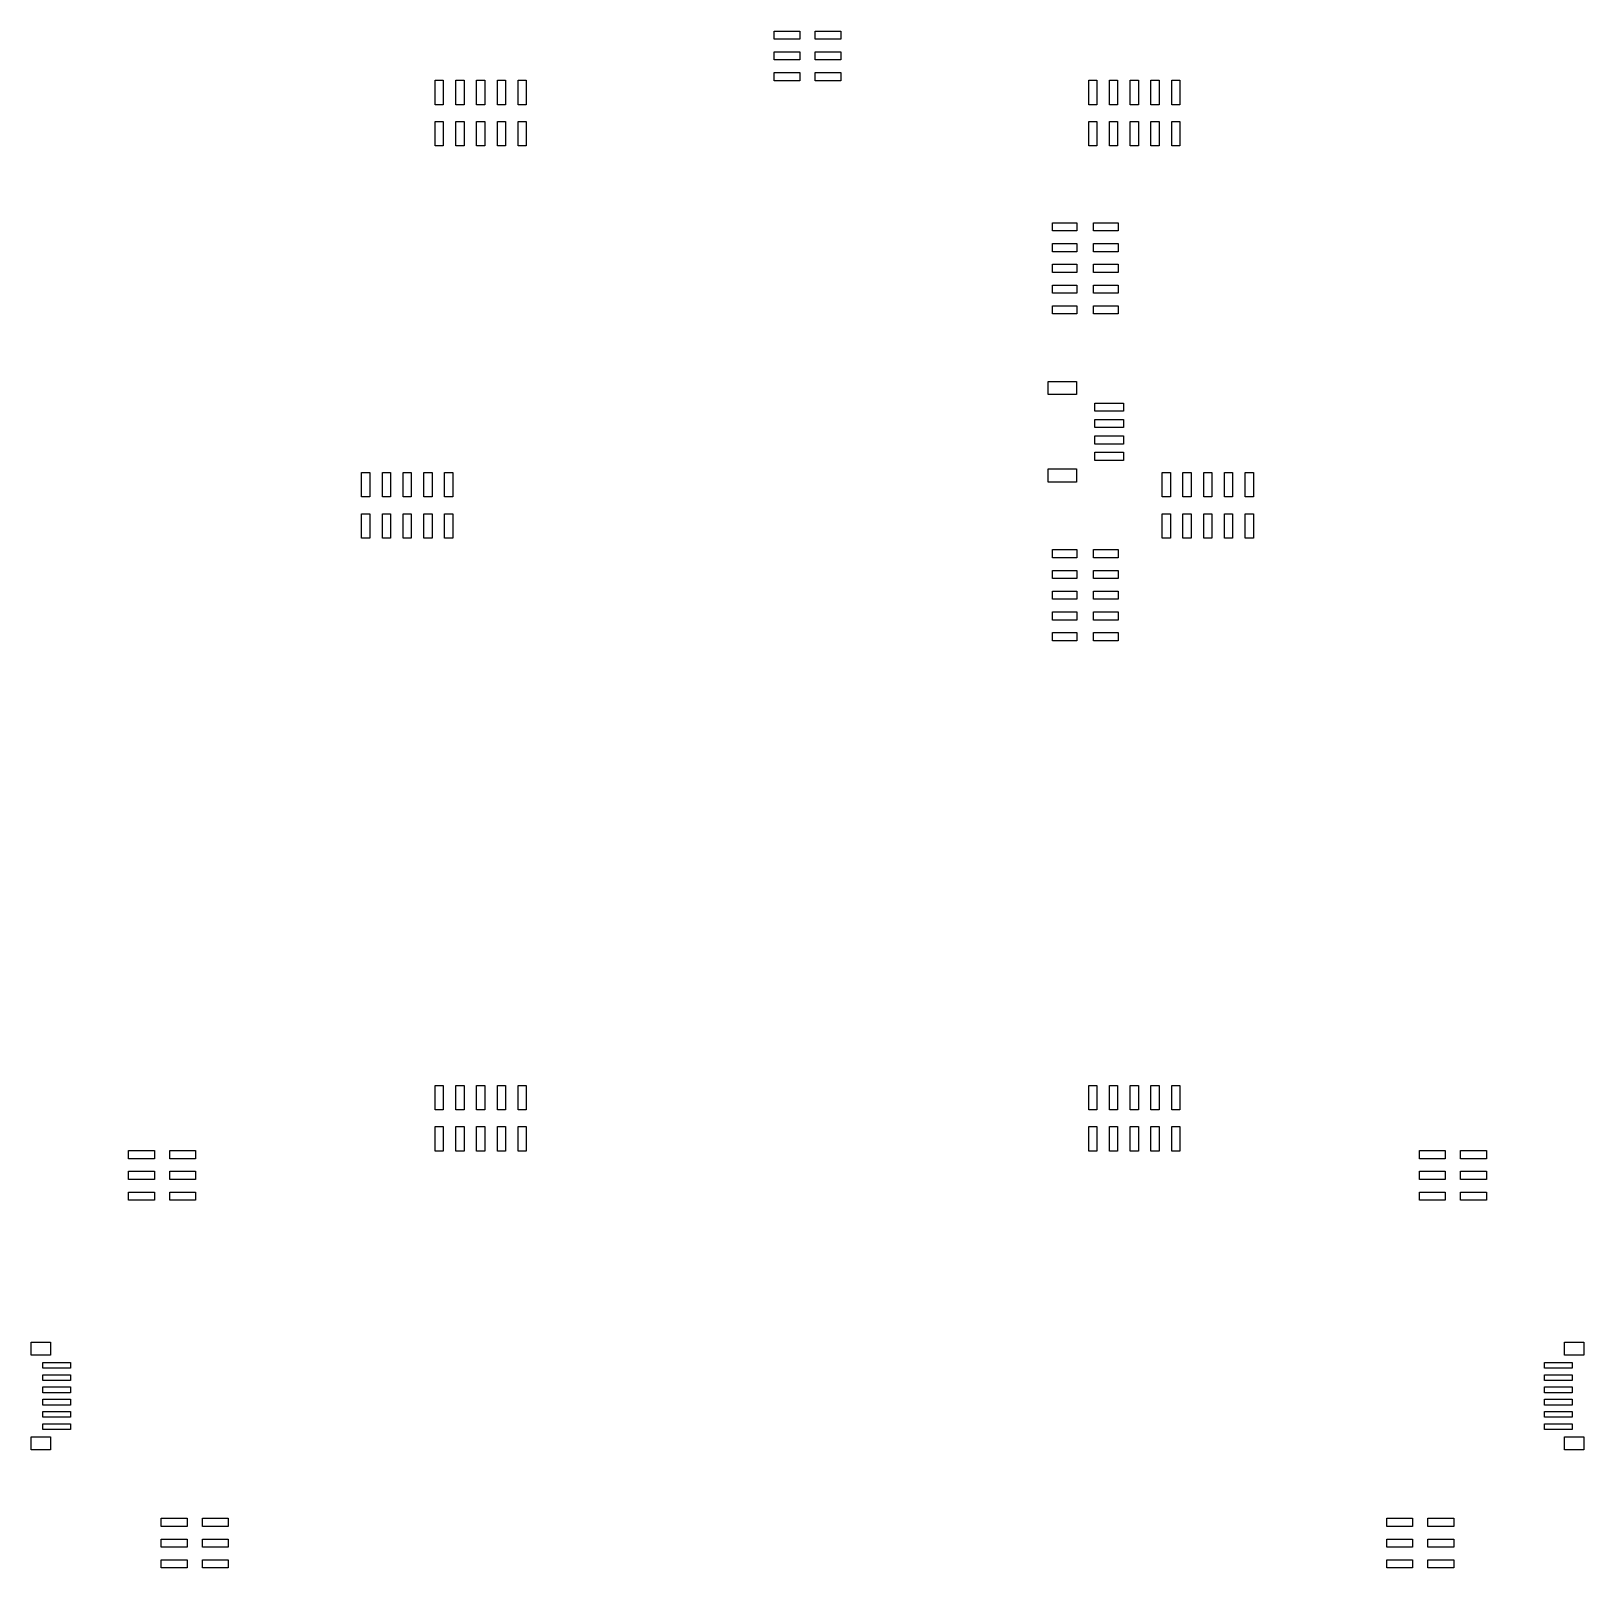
# Model space of a CAD drawing. Extents: x -3.74 to 3.74, y 0.27 to 7.68.
import ezdxf

# ---------------------------------------------------------------- set-up
doc = ezdxf.new("R2010")
doc.units = 0
doc.header["$MEASUREMENT"] = 0
doc.layers.add('BLACK', color=7, linetype='CONTINUOUS')

msp = doc.modelspace()

# ---------------------------------------------------------------- linework, layer by layer
at = {"layer": 'BLACK', "linetype": 'CONTINUOUS'}
for p, q in [((-0.161417, 7.63937), (-0.161417, 7.67874)), ((-0.161417, 7.67874), (-0.037402, 7.67874)), ((-0.037402, 7.63937), (-0.161417, 7.63937)), ((-0.037402, 7.67874), (-0.037402, 7.63937)), ((0.037402, 7.63937), (0.037402, 7.67874)), ((0.037402, 7.67874), (0.161417, 7.67874)), ((0.161417, 7.63937), (0.037402, 7.63937)), ((0.161417, 7.67874), (0.161417, 7.63937)), ((-0.161417, 7.53937), (-0.161417, 7.57874)), ((-0.161417, 7.57874), (-0.037402, 7.57874)), ((-0.037402, 7.57874), (-0.037402, 7.53937)), ((0.037402, 7.53937), (0.037402, 7.57874)), ((0.037402, 7.57874), (0.161417, 7.57874)), ((0.161417, 7.57874), (0.161417, 7.53937)), ((-0.037402, 7.53937), (-0.161417, 7.53937)), ((0.161417, 7.53937), (0.037402, 7.53937)), ((-1.79449, 7.32362), (-1.79449, 7.44173)), ((-1.79449, 7.44173), (-1.75512, 7.44173)), ((-1.75512, 7.44173), (-1.75512, 7.32362)), ((-1.69449, 7.32362), (-1.69449, 7.44173)), ((-1.69449, 7.44173), (-1.65512, 7.44173)), ((-1.65512, 7.44173), (-1.65512, 7.32362)), ((-1.59449, 7.32362), (-1.59449, 7.44173)), ((-1.59449, 7.44173), (-1.55512, 7.44173)), ((-1.55512, 7.44173), (-1.55512, 7.32362)), ((-1.49449, 7.32362), (-1.49449, 7.44173)), ((-1.49449, 7.44173), (-1.45512, 7.44173)), ((-1.45512, 7.44173), (-1.45512, 7.32362)), ((-1.39449, 7.32362), (-1.39449, 7.44173)), ((-1.39449, 7.44173), (-1.35512, 7.44173)), ((-1.35512, 7.44173), (-1.35512, 7.32362)), ((-0.161417, 7.43937), (-0.161417, 7.47874)), ((-0.161417, 7.47874), (-0.037402, 7.47874)), ((-0.037402, 7.43937), (-0.161417, 7.43937)), ((-0.037402, 7.47874), (-0.037402, 7.43937)), ((0.037402, 7.43937), (0.037402, 7.47874)), ((0.037402, 7.47874), (0.161417, 7.47874)), ((0.161417, 7.43937), (0.037402, 7.43937)), ((0.161417, 7.47874), (0.161417, 7.43937)), ((1.35512, 7.32362), (1.35512, 7.44173)), ((1.35512, 7.44173), (1.39449, 7.44173)), ((1.39449, 7.44173), (1.39449, 7.32362)), ((1.45512, 7.32362), (1.45512, 7.44173)), ((1.45512, 7.44173), (1.49449, 7.44173)), ((1.49449, 7.44173), (1.49449, 7.32362)), ((1.55512, 7.32362), (1.55512, 7.44173)), ((1.55512, 7.44173), (1.59449, 7.44173)), ((1.59449, 7.44173), (1.59449, 7.32362)), ((1.65512, 7.32362), (1.65512, 7.44173)), ((1.65512, 7.44173), (1.69449, 7.44173)), ((1.69449, 7.44173), (1.69449, 7.32362)), ((1.75512, 7.32362), (1.75512, 7.44173)), ((1.75512, 7.44173), (1.79449, 7.44173)), ((1.79449, 7.44173), (1.79449, 7.32362)), ((-1.75512, 7.32362), (-1.79449, 7.32362)), ((-1.65512, 7.32362), (-1.69449, 7.32362)), ((-1.55512, 7.32362), (-1.59449, 7.32362)), ((-1.45512, 7.32362), (-1.49449, 7.32362)), ((-1.35512, 7.32362), (-1.39449, 7.32362)), ((1.39449, 7.32362), (1.35512, 7.32362)), ((1.49449, 7.32362), (1.45512, 7.32362)), ((1.59449, 7.32362), (1.55512, 7.32362)), ((1.69449, 7.32362), (1.65512, 7.32362)), ((1.79449, 7.32362), (1.75512, 7.32362)), ((-1.79449, 7.1252), (-1.79449, 7.24331)), ((-1.79449, 7.24331), (-1.75512, 7.24331)), ((-1.75512, 7.24331), (-1.75512, 7.1252)), ((-1.69449, 7.1252), (-1.69449, 7.24331)), ((-1.69449, 7.24331), (-1.65512, 7.24331)), ((-1.65512, 7.24331), (-1.65512, 7.1252)), ((-1.59449, 7.1252), (-1.59449, 7.24331)), ((-1.59449, 7.24331), (-1.55512, 7.24331)), ((-1.55512, 7.24331), (-1.55512, 7.1252)), ((-1.49449, 7.1252), (-1.49449, 7.24331)), ((-1.49449, 7.24331), (-1.45512, 7.24331)), ((-1.45512, 7.24331), (-1.45512, 7.1252)), ((-1.39449, 7.1252), (-1.39449, 7.24331)), ((-1.39449, 7.24331), (-1.35512, 7.24331)), ((-1.35512, 7.24331), (-1.35512, 7.1252)), ((1.35512, 7.1252), (1.35512, 7.24331)), ((1.35512, 7.24331), (1.39449, 7.24331)), ((1.39449, 7.24331), (1.39449, 7.1252)), ((1.45512, 7.1252), (1.45512, 7.24331)), ((1.45512, 7.24331), (1.49449, 7.24331)), ((1.49449, 7.24331), (1.49449, 7.1252)), ((1.55512, 7.1252), (1.55512, 7.24331)), ((1.55512, 7.24331), (1.59449, 7.24331)), ((1.59449, 7.24331), (1.59449, 7.1252)), ((1.65512, 7.1252), (1.65512, 7.24331)), ((1.65512, 7.24331), (1.69449, 7.24331)), ((1.69449, 7.24331), (1.69449, 7.1252)), ((1.75512, 7.1252), (1.75512, 7.24331)), ((1.75512, 7.24331), (1.79449, 7.24331)), ((1.79449, 7.24331), (1.79449, 7.1252)), ((-1.75512, 7.1252), (-1.79449, 7.1252)), ((-1.65512, 7.1252), (-1.69449, 7.1252)), ((-1.55512, 7.1252), (-1.59449, 7.1252)), ((-1.45512, 7.1252), (-1.49449, 7.1252)), ((-1.35512, 7.1252), (-1.39449, 7.1252)), ((1.39449, 7.1252), (1.35512, 7.1252)), ((1.49449, 7.1252), (1.45512, 7.1252)), ((1.59449, 7.1252), (1.55512, 7.1252)), ((1.69449, 7.1252), (1.65512, 7.1252)), ((1.79449, 7.1252), (1.75512, 7.1252)), ((1.18031, 6.71575), (1.18031, 6.75512)), ((1.18031, 6.75512), (1.29843, 6.75512)), ((1.29843, 6.75512), (1.29843, 6.71575)), ((1.37874, 6.71575), (1.37874, 6.75512)), ((1.37874, 6.75512), (1.49685, 6.75512)), ((1.49685, 6.75512), (1.49685, 6.71575)), ((1.29843, 6.71575), (1.18031, 6.71575)), ((1.49685, 6.71575), (1.37874, 6.71575)), ((1.18031, 6.61575), (1.18031, 6.65512)), ((1.18031, 6.65512), (1.29843, 6.65512)), ((1.29843, 6.61575), (1.18031, 6.61575)), ((1.29843, 6.65512), (1.29843, 6.61575)), ((1.37874, 6.61575), (1.37874, 6.65512)), ((1.37874, 6.65512), (1.49685, 6.65512)), ((1.49685, 6.61575), (1.37874, 6.61575)), ((1.49685, 6.65512), (1.49685, 6.61575)), ((1.18031, 6.51575), (1.18031, 6.55512)), ((1.18031, 6.55512), (1.29843, 6.55512)), ((1.29843, 6.51575), (1.18031, 6.51575)), ((1.29843, 6.55512), (1.29843, 6.51575)), ((1.37874, 6.51575), (1.37874, 6.55512)), ((1.37874, 6.55512), (1.49685, 6.55512)), ((1.49685, 6.51575), (1.37874, 6.51575)), ((1.49685, 6.55512), (1.49685, 6.51575)), ((1.18031, 6.41575), (1.18031, 6.45512)), ((1.18031, 6.45512), (1.29843, 6.45512)), ((1.29843, 6.45512), (1.29843, 6.41575)), ((1.37874, 6.41575), (1.37874, 6.45512)), ((1.37874, 6.45512), (1.49685, 6.45512)), ((1.49685, 6.45512), (1.49685, 6.41575)), ((1.29843, 6.41575), (1.18031, 6.41575)), ((1.49685, 6.41575), (1.37874, 6.41575)), ((1.18031, 6.31575), (1.18031, 6.35512)), ((1.18031, 6.35512), (1.29843, 6.35512)), ((1.29843, 6.31575), (1.18031, 6.31575)), ((1.29843, 6.35512), (1.29843, 6.31575)), ((1.37874, 6.31575), (1.37874, 6.35512)), ((1.37874, 6.35512), (1.49685, 6.35512)), ((1.49685, 6.31575), (1.37874, 6.31575)), ((1.49685, 6.35512), (1.49685, 6.31575)), ((1.15914, 5.92716), (1.15914, 5.99016)), ((1.15914, 5.99016), (1.29714, 5.99016)), ((1.29714, 5.99016), (1.29714, 5.92716)), ((1.29714, 5.92716), (1.15914, 5.92716)), ((1.38552, 5.84664), (1.38552, 5.88564)), ((1.38552, 5.88564), (1.52352, 5.88564)), ((1.52352, 5.84664), (1.38552, 5.84664)), ((1.52352, 5.88564), (1.52352, 5.84664)), ((1.38552, 5.7679), (1.38552, 5.8069)), ((1.38552, 5.8069), (1.52352, 5.8069)), ((1.52352, 5.7679), (1.38552, 5.7679)), ((1.52352, 5.8069), (1.52352, 5.7679)), ((1.38552, 5.68916), (1.38552, 5.72816)), ((1.38552, 5.72816), (1.52352, 5.72816)), ((1.52352, 5.68916), (1.38552, 5.68916)), ((1.52352, 5.72816), (1.52352, 5.68916)), ((1.38552, 5.61042), (1.38552, 5.64942)), ((1.38552, 5.64942), (1.52352, 5.64942)), ((1.52352, 5.64942), (1.52352, 5.61042)), ((-2.14882, 5.43386), (-2.14882, 5.55197)), ((-2.14882, 5.55197), (-2.10945, 5.55197)), ((-2.10945, 5.55197), (-2.10945, 5.43386)), ((-2.04882, 5.43386), (-2.04882, 5.55197)), ((-2.04882, 5.55197), (-2.00945, 5.55197)), ((-2.00945, 5.55197), (-2.00945, 5.43386)), ((-1.94882, 5.43386), (-1.94882, 5.55197)), ((-1.94882, 5.55197), (-1.90945, 5.55197)), ((-1.90945, 5.55197), (-1.90945, 5.43386)), ((-1.84882, 5.43386), (-1.84882, 5.55197)), ((-1.84882, 5.55197), (-1.80945, 5.55197)), ((-1.80945, 5.55197), (-1.80945, 5.43386)), ((-1.74882, 5.43386), (-1.74882, 5.55197)), ((-1.74882, 5.55197), (-1.70945, 5.55197)), ((-1.70945, 5.55197), (-1.70945, 5.43386)), ((1.15914, 5.5059), (1.15914, 5.5689)), ((1.15914, 5.5689), (1.29714, 5.5689)), ((1.29714, 5.5689), (1.29714, 5.5059)), ((1.52352, 5.61042), (1.38552, 5.61042)), ((1.70945, 5.43386), (1.70945, 5.55197)), ((1.70945, 5.55197), (1.74882, 5.55197)), ((1.74882, 5.55197), (1.74882, 5.43386)), ((1.80945, 5.43386), (1.80945, 5.55197)), ((1.80945, 5.55197), (1.84882, 5.55197)), ((1.84882, 5.55197), (1.84882, 5.43386)), ((1.90945, 5.43386), (1.90945, 5.55197)), ((1.90945, 5.55197), (1.94882, 5.55197)), ((1.94882, 5.55197), (1.94882, 5.43386)), ((2.00945, 5.43386), (2.00945, 5.55197)), ((2.00945, 5.55197), (2.04882, 5.55197)), ((2.04882, 5.55197), (2.04882, 5.43386)), ((2.10945, 5.43386), (2.10945, 5.55197)), ((2.10945, 5.55197), (2.14882, 5.55197)), ((2.14882, 5.55197), (2.14882, 5.43386)), ((1.29714, 5.5059), (1.15914, 5.5059)), ((-2.10945, 5.43386), (-2.14882, 5.43386)), ((-2.00945, 5.43386), (-2.04882, 5.43386)), ((-1.90945, 5.43386), (-1.94882, 5.43386)), ((-1.80945, 5.43386), (-1.84882, 5.43386)), ((-1.70945, 5.43386), (-1.74882, 5.43386)), ((1.74882, 5.43386), (1.70945, 5.43386)), ((1.84882, 5.43386), (1.80945, 5.43386)), ((1.94882, 5.43386), (1.90945, 5.43386)), ((2.04882, 5.43386), (2.00945, 5.43386)), ((2.14882, 5.43386), (2.10945, 5.43386)), ((-2.14882, 5.23543), (-2.14882, 5.35354)), ((-2.14882, 5.35354), (-2.10945, 5.35354)), ((-2.10945, 5.35354), (-2.10945, 5.23543)), ((-2.04882, 5.23543), (-2.04882, 5.35354)), ((-2.04882, 5.35354), (-2.00945, 5.35354)), ((-2.00945, 5.35354), (-2.00945, 5.23543)), ((-1.94882, 5.23543), (-1.94882, 5.35354)), ((-1.94882, 5.35354), (-1.90945, 5.35354)), ((-1.90945, 5.35354), (-1.90945, 5.23543)), ((-1.84882, 5.23543), (-1.84882, 5.35354)), ((-1.84882, 5.35354), (-1.80945, 5.35354)), ((-1.80945, 5.35354), (-1.80945, 5.23543)), ((-1.74882, 5.23543), (-1.74882, 5.35354)), ((-1.74882, 5.35354), (-1.70945, 5.35354)), ((-1.70945, 5.35354), (-1.70945, 5.23543)), ((1.70945, 5.23543), (1.70945, 5.35354)), ((1.70945, 5.35354), (1.74882, 5.35354)), ((1.74882, 5.35354), (1.74882, 5.23543)), ((1.80945, 5.23543), (1.80945, 5.35354)), ((1.80945, 5.35354), (1.84882, 5.35354)), ((1.84882, 5.35354), (1.84882, 5.23543)), ((1.90945, 5.23543), (1.90945, 5.35354)), ((1.90945, 5.35354), (1.94882, 5.35354)), ((1.94882, 5.35354), (1.94882, 5.23543)), ((2.00945, 5.23543), (2.00945, 5.35354)), ((2.00945, 5.35354), (2.04882, 5.35354)), ((2.04882, 5.35354), (2.04882, 5.23543)), ((2.10945, 5.23543), (2.10945, 5.35354)), ((2.10945, 5.35354), (2.14882, 5.35354)), ((2.14882, 5.35354), (2.14882, 5.23543)), ((-2.10945, 5.23543), (-2.14882, 5.23543)), ((-2.00945, 5.23543), (-2.04882, 5.23543)), ((-1.90945, 5.23543), (-1.94882, 5.23543)), ((-1.80945, 5.23543), (-1.84882, 5.23543)), ((-1.70945, 5.23543), (-1.74882, 5.23543)), ((1.18031, 5.14094), (1.18031, 5.18031)), ((1.18031, 5.18031), (1.29843, 5.18031)), ((1.29843, 5.18031), (1.29843, 5.14094)), ((1.37874, 5.14094), (1.37874, 5.18031)), ((1.37874, 5.18031), (1.49685, 5.18031)), ((1.49685, 5.18031), (1.49685, 5.14094)), ((1.74882, 5.23543), (1.70945, 5.23543)), ((1.84882, 5.23543), (1.80945, 5.23543)), ((1.94882, 5.23543), (1.90945, 5.23543)), ((2.04882, 5.23543), (2.00945, 5.23543)), ((2.14882, 5.23543), (2.10945, 5.23543)), ((1.29843, 5.14094), (1.18031, 5.14094)), ((1.49685, 5.14094), (1.37874, 5.14094)), ((1.18031, 5.04094), (1.18031, 5.08031)), ((1.18031, 5.08031), (1.29843, 5.08031)), ((1.29843, 5.04094), (1.18031, 5.04094)), ((1.29843, 5.08031), (1.29843, 5.04094)), ((1.37874, 5.04094), (1.37874, 5.08031)), ((1.37874, 5.08031), (1.49685, 5.08031)), ((1.49685, 5.04094), (1.37874, 5.04094)), ((1.49685, 5.08031), (1.49685, 5.04094)), ((1.18031, 4.94094), (1.18031, 4.98031)), ((1.18031, 4.98031), (1.29843, 4.98031)), ((1.29843, 4.94094), (1.18031, 4.94094)), ((1.29843, 4.98031), (1.29843, 4.94094)), ((1.37874, 4.94094), (1.37874, 4.98031)), ((1.37874, 4.98031), (1.49685, 4.98031)), ((1.49685, 4.94094), (1.37874, 4.94094)), ((1.49685, 4.98031), (1.49685, 4.94094)), ((1.18031, 4.84094), (1.18031, 4.88031)), ((1.18031, 4.88031), (1.29843, 4.88031)), ((1.29843, 4.88031), (1.29843, 4.84094)), ((1.37874, 4.84094), (1.37874, 4.88031)), ((1.37874, 4.88031), (1.49685, 4.88031)), ((1.49685, 4.88031), (1.49685, 4.84094)), ((1.29843, 4.84094), (1.18031, 4.84094)), ((1.49685, 4.84094), (1.37874, 4.84094)), ((1.18031, 4.74094), (1.18031, 4.78031)), ((1.18031, 4.78031), (1.29843, 4.78031)), ((1.29843, 4.74094), (1.18031, 4.74094)), ((1.29843, 4.78031), (1.29843, 4.74094)), ((1.37874, 4.74094), (1.37874, 4.78031)), ((1.37874, 4.78031), (1.49685, 4.78031)), ((1.49685, 4.74094), (1.37874, 4.74094)), ((1.49685, 4.78031), (1.49685, 4.74094)), ((-1.79449, 2.4811), (-1.79449, 2.59921)), ((-1.79449, 2.59921), (-1.75512, 2.59921)), ((-1.75512, 2.59921), (-1.75512, 2.4811)), ((-1.69449, 2.4811), (-1.69449, 2.59921)), ((-1.69449, 2.59921), (-1.65512, 2.59921)), ((-1.65512, 2.59921), (-1.65512, 2.4811)), ((-1.59449, 2.4811), (-1.59449, 2.59921)), ((-1.59449, 2.59921), (-1.55512, 2.59921)), ((-1.55512, 2.59921), (-1.55512, 2.4811)), ((-1.49449, 2.4811), (-1.49449, 2.59921)), ((-1.49449, 2.59921), (-1.45512, 2.59921)), ((-1.45512, 2.59921), (-1.45512, 2.4811)), ((-1.39449, 2.4811), (-1.39449, 2.59921)), ((-1.39449, 2.59921), (-1.35512, 2.59921)), ((-1.35512, 2.59921), (-1.35512, 2.4811)), ((1.35512, 2.4811), (1.35512, 2.59921)), ((1.35512, 2.59921), (1.39449, 2.59921)), ((1.39449, 2.59921), (1.39449, 2.4811)), ((1.45512, 2.4811), (1.45512, 2.59921)), ((1.45512, 2.59921), (1.49449, 2.59921)), ((1.49449, 2.59921), (1.49449, 2.4811)), ((1.55512, 2.4811), (1.55512, 2.59921)), ((1.55512, 2.59921), (1.59449, 2.59921)), ((1.59449, 2.59921), (1.59449, 2.4811)), ((1.65512, 2.4811), (1.65512, 2.59921)), ((1.65512, 2.59921), (1.69449, 2.59921)), ((1.69449, 2.59921), (1.69449, 2.4811)), ((1.75512, 2.4811), (1.75512, 2.59921)), ((1.75512, 2.59921), (1.79449, 2.59921)), ((1.79449, 2.59921), (1.79449, 2.4811)), ((-1.75512, 2.4811), (-1.79449, 2.4811)), ((-1.65512, 2.4811), (-1.69449, 2.4811)), ((-1.55512, 2.4811), (-1.59449, 2.4811)), ((-1.45512, 2.4811), (-1.49449, 2.4811)), ((-1.35512, 2.4811), (-1.39449, 2.4811)), ((1.39449, 2.4811), (1.35512, 2.4811)), ((1.49449, 2.4811), (1.45512, 2.4811)), ((1.59449, 2.4811), (1.55512, 2.4811)), ((1.69449, 2.4811), (1.65512, 2.4811)), ((1.79449, 2.4811), (1.75512, 2.4811)), ((-1.79449, 2.28268), (-1.79449, 2.40079)), ((-1.79449, 2.40079), (-1.75512, 2.40079)), ((-1.75512, 2.40079), (-1.75512, 2.28268)), ((-1.69449, 2.28268), (-1.69449, 2.40079)), ((-1.69449, 2.40079), (-1.65512, 2.40079)), ((-1.65512, 2.40079), (-1.65512, 2.28268)), ((-1.59449, 2.28268), (-1.59449, 2.40079)), ((-1.59449, 2.40079), (-1.55512, 2.40079)), ((-1.55512, 2.40079), (-1.55512, 2.28268)), ((-1.49449, 2.28268), (-1.49449, 2.40079)), ((-1.49449, 2.40079), (-1.45512, 2.40079)), ((-1.45512, 2.40079), (-1.45512, 2.28268)), ((-1.39449, 2.28268), (-1.39449, 2.40079)), ((-1.39449, 2.40079), (-1.35512, 2.40079)), ((-1.35512, 2.40079), (-1.35512, 2.28268)), ((1.35512, 2.28268), (1.35512, 2.40079)), ((1.35512, 2.40079), (1.39449, 2.40079)), ((1.39449, 2.40079), (1.39449, 2.28268)), ((1.45512, 2.28268), (1.45512, 2.40079)), ((1.45512, 2.40079), (1.49449, 2.40079)), ((1.49449, 2.40079), (1.49449, 2.28268)), ((1.55512, 2.28268), (1.55512, 2.40079)), ((1.55512, 2.40079), (1.59449, 2.40079)), ((1.59449, 2.40079), (1.59449, 2.28268)), ((1.65512, 2.28268), (1.65512, 2.40079)), ((1.65512, 2.40079), (1.69449, 2.40079)), ((1.69449, 2.40079), (1.69449, 2.28268)), ((1.75512, 2.28268), (1.75512, 2.40079)), ((1.75512, 2.40079), (1.79449, 2.40079)), ((1.79449, 2.40079), (1.79449, 2.28268)), ((-3.27165, 2.24567), (-3.27165, 2.28504)), ((-3.27165, 2.28504), (-3.14764, 2.28504)), ((-3.14764, 2.24567), (-3.27165, 2.24567)), ((-3.14764, 2.28504), (-3.14764, 2.24567)), ((-3.07283, 2.24567), (-3.07283, 2.28504)), ((-3.07283, 2.28504), (-2.94882, 2.28504)), ((-2.94882, 2.24567), (-3.07283, 2.24567)), ((-2.94882, 2.28504), (-2.94882, 2.24567)), ((-1.75512, 2.28268), (-1.79449, 2.28268)), ((-1.65512, 2.28268), (-1.69449, 2.28268)), ((-1.55512, 2.28268), (-1.59449, 2.28268)), ((-1.45512, 2.28268), (-1.49449, 2.28268)), ((-1.35512, 2.28268), (-1.39449, 2.28268)), ((1.39449, 2.28268), (1.35512, 2.28268)), ((1.49449, 2.28268), (1.45512, 2.28268)), ((1.59449, 2.28268), (1.55512, 2.28268)), ((1.69449, 2.28268), (1.65512, 2.28268)), ((1.79449, 2.28268), (1.75512, 2.28268)), ((2.94882, 2.24567), (2.94882, 2.28504)), ((2.94882, 2.28504), (3.07283, 2.28504)), ((3.07283, 2.24567), (2.94882, 2.24567)), ((3.07283, 2.28504), (3.07283, 2.24567)), ((3.14764, 2.24567), (3.14764, 2.28504)), ((3.14764, 2.28504), (3.27165, 2.28504)), ((3.27165, 2.24567), (3.14764, 2.24567)), ((3.27165, 2.28504), (3.27165, 2.24567)), ((-3.27165, 2.14567), (-3.27165, 2.18504)), ((-3.27165, 2.18504), (-3.14764, 2.18504)), ((-3.14764, 2.18504), (-3.14764, 2.14567)), ((-3.07283, 2.14567), (-3.07283, 2.18504)), ((-3.07283, 2.18504), (-2.94882, 2.18504)), ((-2.94882, 2.18504), (-2.94882, 2.14567)), ((2.94882, 2.14567), (2.94882, 2.18504)), ((2.94882, 2.18504), (3.07283, 2.18504)), ((3.07283, 2.18504), (3.07283, 2.14567)), ((3.14764, 2.14567), (3.14764, 2.18504)), ((3.14764, 2.18504), (3.27165, 2.18504)), ((3.27165, 2.18504), (3.27165, 2.14567)), ((-3.14764, 2.14567), (-3.27165, 2.14567)), ((-2.94882, 2.14567), (-3.07283, 2.14567)), ((3.07283, 2.14567), (2.94882, 2.14567)), ((3.27165, 2.14567), (3.14764, 2.14567)), ((-3.27165, 2.04567), (-3.27165, 2.08504)), ((-3.27165, 2.08504), (-3.14764, 2.08504)), ((-3.14764, 2.04567), (-3.27165, 2.04567)), ((-3.14764, 2.08504), (-3.14764, 2.04567)), ((-3.07283, 2.04567), (-3.07283, 2.08504)), ((-3.07283, 2.08504), (-2.94882, 2.08504)), ((-2.94882, 2.04567), (-3.07283, 2.04567)), ((-2.94882, 2.08504), (-2.94882, 2.04567)), ((2.94882, 2.04567), (2.94882, 2.08504)), ((2.94882, 2.08504), (3.07283, 2.08504)), ((3.07283, 2.04567), (2.94882, 2.04567)), ((3.07283, 2.08504), (3.07283, 2.04567)), ((3.14764, 2.04567), (3.14764, 2.08504)), ((3.14764, 2.08504), (3.27165, 2.08504)), ((3.27165, 2.04567), (3.14764, 2.04567)), ((3.27165, 2.08504), (3.27165, 2.04567)), ((-3.74202, 1.29921), (-3.74202, 1.36221)), ((-3.74202, 1.36221), (-3.64802, 1.36221)), ((-3.64802, 1.36221), (-3.64802, 1.29921)), ((3.64802, 1.29921), (3.64802, 1.36221)), ((3.64802, 1.36221), (3.74202, 1.36221)), ((3.74202, 1.36221), (3.74202, 1.29921)), ((-3.64802, 1.29921), (-3.74202, 1.29921)), ((3.74202, 1.29921), (3.64802, 1.29921)), ((-3.68525, 1.236), (-3.68525, 1.264)), ((-3.68525, 1.264), (-3.55125, 1.264)), ((-3.55125, 1.236), (-3.68525, 1.236)), ((-3.68525, 1.17694), (-3.68525, 1.20494)), ((-3.68525, 1.20494), (-3.55125, 1.20494)), ((-3.55125, 1.264), (-3.55125, 1.236)), ((-3.55125, 1.20494), (-3.55125, 1.17694)), ((3.55125, 1.236), (3.55125, 1.264)), ((3.55125, 1.264), (3.68525, 1.264)), ((3.68525, 1.236), (3.55125, 1.236)), ((3.55125, 1.17694), (3.55125, 1.20494)), ((3.55125, 1.20494), (3.68525, 1.20494)), ((3.68525, 1.264), (3.68525, 1.236)), ((3.68525, 1.20494), (3.68525, 1.17694)), ((-3.55125, 1.17694), (-3.68525, 1.17694)), ((-3.68525, 1.11789), (-3.68525, 1.14589)), ((-3.68525, 1.14589), (-3.55125, 1.14589)), ((-3.55125, 1.14589), (-3.55125, 1.11789)), ((3.68525, 1.17694), (3.55125, 1.17694)), ((3.55125, 1.11789), (3.55125, 1.14589)), ((3.55125, 1.14589), (3.68525, 1.14589)), ((3.68525, 1.14589), (3.68525, 1.11789)), ((-3.55125, 1.11789), (-3.68525, 1.11789)), ((-3.68525, 1.05883), (-3.68525, 1.08683)), ((-3.68525, 1.08683), (-3.55125, 1.08683)), ((-3.55125, 1.05883), (-3.68525, 1.05883)), ((-3.55125, 1.08683), (-3.55125, 1.05883)), ((3.68525, 1.11789), (3.55125, 1.11789)), ((3.55125, 1.05883), (3.55125, 1.08683)), ((3.55125, 1.08683), (3.68525, 1.08683)), ((3.68525, 1.05883), (3.55125, 1.05883)), ((3.68525, 1.08683), (3.68525, 1.05883)), ((-3.68525, 0.999779), (-3.68525, 1.02778)), ((-3.68525, 1.02778), (-3.55125, 1.02778)), ((-3.55125, 0.999779), (-3.68525, 0.999779)), ((-3.55125, 1.02778), (-3.55125, 0.999779)), ((3.55125, 0.999779), (3.55125, 1.02778)), ((3.55125, 1.02778), (3.68525, 1.02778)), ((3.68525, 0.999779), (3.55125, 0.999779)), ((3.68525, 1.02778), (3.68525, 0.999779)), ((-3.74202, 0.842516), (-3.74202, 0.905516)), ((-3.74202, 0.905516), (-3.64802, 0.905516)), ((-3.68525, 0.940724), (-3.68525, 0.968724)), ((-3.68525, 0.968724), (-3.55125, 0.968724)), ((-3.55125, 0.940724), (-3.68525, 0.940724)), ((-3.64802, 0.905516), (-3.64802, 0.842516)), ((-3.55125, 0.968724), (-3.55125, 0.940724)), ((3.55125, 0.940724), (3.55125, 0.968724)), ((3.55125, 0.968724), (3.68525, 0.968724)), ((3.68525, 0.940724), (3.55125, 0.940724)), ((3.64802, 0.842516), (3.64802, 0.905516)), ((3.64802, 0.905516), (3.74202, 0.905516)), ((3.68525, 0.968724), (3.68525, 0.940724)), ((3.74202, 0.905516), (3.74202, 0.842516)), ((-3.64802, 0.842516), (-3.74202, 0.842516)), ((3.74202, 0.842516), (3.64802, 0.842516)), ((-3.11417, 0.474016), (-3.11417, 0.513386)), ((-3.11417, 0.513386), (-2.99016, 0.513386)), ((-2.99016, 0.474016), (-3.11417, 0.474016)), ((-2.99016, 0.513386), (-2.99016, 0.474016)), ((-2.91535, 0.474016), (-2.91535, 0.513386)), ((-2.91535, 0.513386), (-2.79134, 0.513386)), ((-2.79134, 0.474016), (-2.91535, 0.474016)), ((-2.79134, 0.513386), (-2.79134, 0.474016)), ((2.79134, 0.474016), (2.79134, 0.513386)), ((2.79134, 0.513386), (2.91535, 0.513386)), ((2.91535, 0.474016), (2.79134, 0.474016)), ((2.91535, 0.513386), (2.91535, 0.474016)), ((2.99016, 0.474016), (2.99016, 0.513386)), ((2.99016, 0.513386), (3.11417, 0.513386)), ((3.11417, 0.474016), (2.99016, 0.474016)), ((3.11417, 0.513386), (3.11417, 0.474016)), ((-3.11417, 0.374016), (-3.11417, 0.413386)), ((-3.11417, 0.413386), (-2.99016, 0.413386)), ((-2.99016, 0.413386), (-2.99016, 0.374016)), ((-2.91535, 0.374016), (-2.91535, 0.413386)), ((-2.91535, 0.413386), (-2.79134, 0.413386)), ((-2.79134, 0.413386), (-2.79134, 0.374016)), ((2.79134, 0.374016), (2.79134, 0.413386)), ((2.79134, 0.413386), (2.91535, 0.413386)), ((2.91535, 0.413386), (2.91535, 0.374016)), ((2.99016, 0.374016), (2.99016, 0.413386)), ((2.99016, 0.413386), (3.11417, 0.413386)), ((3.11417, 0.413386), (3.11417, 0.374016)), ((-2.99016, 0.374016), (-3.11417, 0.374016)), ((-3.11417, 0.274016), (-3.11417, 0.313386)), ((-3.11417, 0.313386), (-2.99016, 0.313386)), ((-2.99016, 0.313386), (-2.99016, 0.274016)), ((-2.79134, 0.374016), (-2.91535, 0.374016)), ((-2.91535, 0.274016), (-2.91535, 0.313386)), ((-2.91535, 0.313386), (-2.79134, 0.313386)), ((-2.79134, 0.313386), (-2.79134, 0.274016)), ((2.91535, 0.374016), (2.79134, 0.374016)), ((2.79134, 0.274016), (2.79134, 0.313386)), ((2.79134, 0.313386), (2.91535, 0.313386)), ((2.91535, 0.313386), (2.91535, 0.274016)), ((3.11417, 0.374016), (2.99016, 0.374016)), ((2.99016, 0.274016), (2.99016, 0.313386)), ((2.99016, 0.313386), (3.11417, 0.313386)), ((3.11417, 0.313386), (3.11417, 0.274016)), ((-2.99016, 0.274016), (-3.11417, 0.274016)), ((-2.79134, 0.274016), (-2.91535, 0.274016)), ((2.91535, 0.274016), (2.79134, 0.274016)), ((3.11417, 0.274016), (2.99016, 0.274016))]:
    msp.add_line(p, q, dxfattribs=at)

doc.saveas('drawing.dxf')
